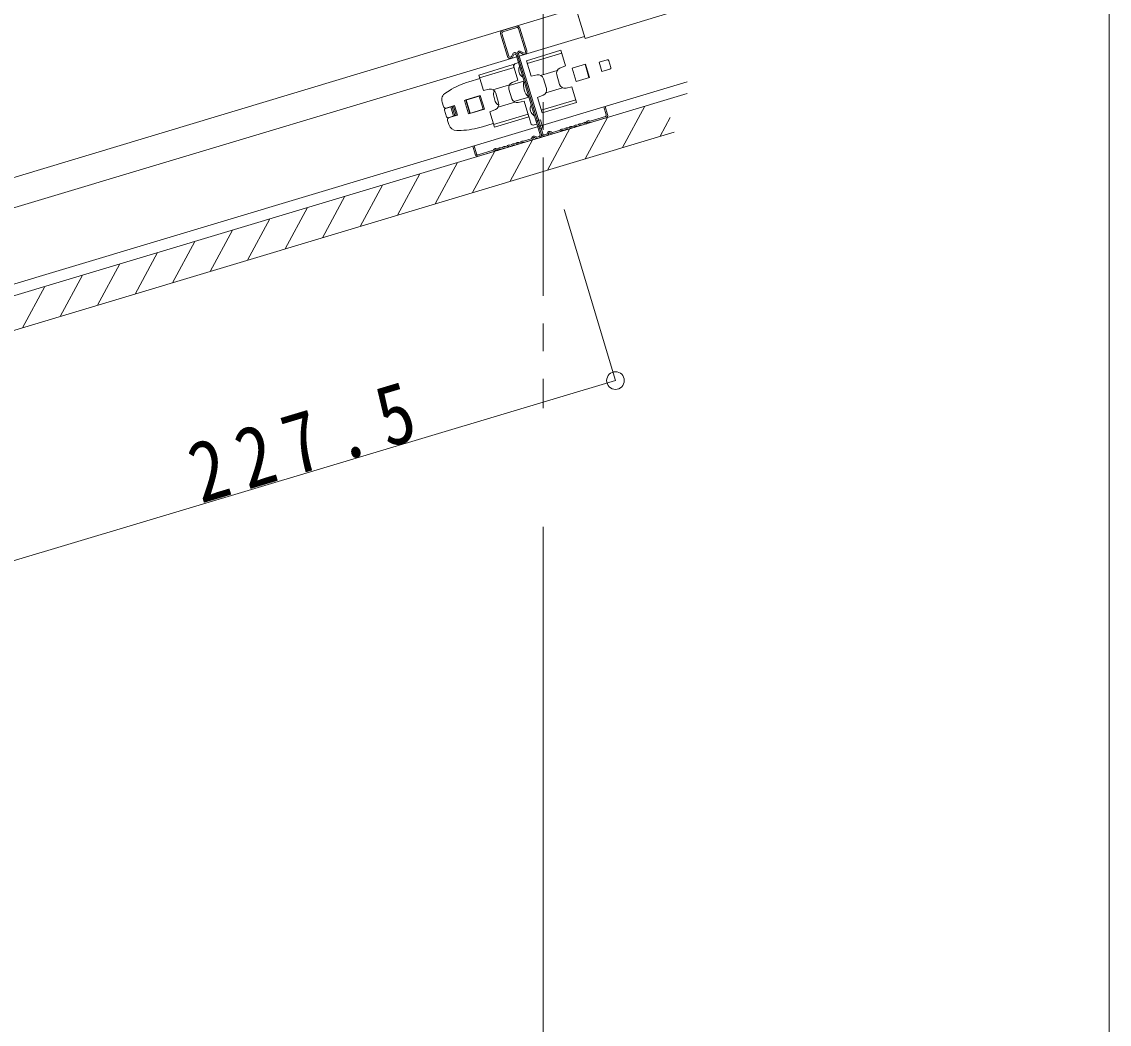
# Model space of a CAD drawing. Units: millimetres at full size, sheet at 1:10; details may follow other scales. Extents: x -2077 to 2023, y -1433 to 1417.
# Drawn here: x 1629.8 to 2022.6, y 246.9 to 608.9 of the extents above; entities that cross this region are included whole.
import ezdxf

# ---------------------------------------------------------------- set-up
doc = ezdxf.new("R2010")
doc.units = ezdxf.units.MM
doc.header["$LTSCALE"] = 10
doc.linetypes.add('CHAIN1', pattern=[8, 5, -1, 1, -1])
for name, color, linetype, lineweight in [('1-0_断面', 7, 'Continuous', 9), ('1-1_寸法', 7, 'Continuous', 9), ('1-3_ＤＨクロス', 7, 'Continuous', 9), ('F-0_図枠', 7, 'Continuous', 9)]:
    doc.layers.add(name, color=color, linetype=linetype, lineweight=lineweight)
doc.styles.add('ＭＳ ゴシック', font='')
doc.styles.get('ＭＳ ゴシック').set_extended_font_data('MS Gothic')

msp = doc.modelspace()

# ---------------------------------------------------------------- linework, layer by layer
at = {"layer": '1-0_断面', "color": 4, "linetype": 'CHAIN1'}
msp.add_line((1818.1, 1359.91), (1818.1, 469.38), dxfattribs=at)
at = {"layer": '1-0_断面'}
for p, q in [((1824.09, 633.33), (1833.26, 602.88)), ((1829.98, 613.78), (1023.92, 371.53)), ((1829.72, 614.66), (1833.26, 602.88)), ((1833.26, 602.88), (1862.71, 611.75)), ((1833.26, 602.88), (1862.71, 611.75)), ((1833.04, 603.63), (1055.34, 369.9)), ((1812.09, 594.86), (1824.54, 598.6)), ((1812.39, 593.87), (1824.84, 597.61)), ((1807.31, 593.42), (1794.86, 589.68)), ((1808.98, 587.84), (1807.31, 593.42)), ((1808.22, 593.87), (1809.17, 594.16)), ((1812.09, 594.86), (1813.77, 589.28)), ((1828.57, 592.16), (1833.46, 593.63)), ((1833.24, 593.56), (1834.68, 588.77)), ((1833.36, 593.6), (1834.8, 588.81)), ((1833.46, 593.63), (1834.9, 588.84)), ((1841.24, 595.18), (1838.36, 594.32)), ((1838.36, 594.32), (1839.37, 590.96)), ((1841.86, 594.85), (1842.58, 592.45)), ((1796.53, 584.1), (1794.86, 589.68)), ((1807.6, 592.43), (1795.15, 588.69)), ((1813.77, 589.28), (1815.91, 589.72)), ((1817.21, 589.55), (1823.2, 591.35)), ((1823.02, 589.78), (1824.07, 586.3)), ((1830.01, 587.37), (1828.57, 592.16)), ((1842.24, 591.83), (1839.37, 590.96)), ((1870.19, 587.23), (1062.94, 344.62)), ((1791.33, 587.23), (1795.24, 588.4)), ((1805.97, 586.17), (1799.97, 584.37)), ((1805.81, 585.84), (1811.19, 587.45)), ((1808.98, 587.84), (1806.96, 587.03)), ((1818.23, 588.34), (1819.28, 584.86)), ((1834.9, 588.84), (1830.01, 587.37)), ((946.27, 305.38), (1870.19, 583.05)), ((1782.93, 583.24), (1784.18, 584.01)), ((1795.42, 582.25), (1790.15, 580.66)), ((1795.05, 582.08), (1790.16, 580.61)), ((1796.49, 577.29), (1795.05, 582.08)), ((1796.89, 577.36), (1795.42, 582.25)), ((1796.53, 584.1), (1798.67, 584.54)), ((1800.27, 582.09), (1800.85, 580.17)), ((1800.99, 583.16), (1802.04, 579.68)), ((1805.78, 584.6), (1806.83, 581.11)), ((1807.54, 580.09), (1812.91, 581.71)), ((1816.08, 581.61), (1818.1, 582.42)), ((1816.08, 581.61), (1817.75, 576.03)), ((1819.09, 583.28), (1825.09, 585.08)), ((1781.63, 579.82), (1782.09, 578.29)), ((1782.82, 577.62), (1785.69, 578.49)), ((1783.09, 577.76), (1786.15, 578.68)), ((1784.73, 578.2), (1785.74, 574.85)), ((1785.21, 578.34), (1786.22, 574.99)), ((1785.69, 578.49), (1786.7, 575.13)), ((1786.15, 578.68), (1787.19, 575.23)), ((1789.67, 580.52), (1790.15, 580.66)), ((1791.14, 575.63), (1789.67, 580.52)), ((1790.15, 580.66), (1791.62, 575.78)), ((1790.16, 580.61), (1791.6, 575.83)), ((1790.38, 580.68), (1791.82, 575.89)), ((1791.62, 575.78), (1796.89, 577.36)), ((1807.85, 579.9), (1801.86, 578.1)), ((1811.29, 580.18), (1809.15, 579.73)), ((1811.29, 580.18), (1812.97, 574.59)), ((1817.46, 577.02), (1829.91, 580.76)), ((1817.75, 576.03), (1830.2, 579.77)), ((1846.84, 563.5), (1854.88, 578.45)), ((1782.48, 577), (1783.2, 574.61)), ((1783.82, 574.27), (1786.7, 575.13)), ((1784.13, 574.31), (1787.19, 575.23)), ((1791.62, 575.78), (1791.14, 575.63)), ((1791.6, 575.83), (1796.49, 577.29)), ((1798.84, 576.43), (1800.86, 577.24)), ((1798.84, 576.43), (1800.52, 570.85)), ((1812.67, 575.58), (1800.22, 571.84)), ((1812.97, 574.59), (1800.52, 570.85)), ((1812.58, 575.87), (1813.65, 572.32)), ((1815.53, 572.99), (1817.16, 573.48)), ((1833.29, 559.43), (1841.33, 574.38)), ((1860.38, 567.57), (1864.01, 574.32)), ((1784.05, 571.78), (1783.59, 573.31)), ((1787.01, 569.65), (1788.49, 569.69)), ((1796.22, 570.95), (1800.13, 572.12)), ((1814.89, 571.65), (1815.85, 571.94)), ((1819.75, 555.36), (1827.79, 570.31)), ((-73.06, -13.5), (1865.42, 569.09)), ((1806.21, 551.29), (1814.25, 566.24)), ((1792.66, 547.22), (1800.7, 562.17)), ((1779.12, 543.15), (1787.16, 558.1)), ((1765.58, 539.08), (1773.61, 554.03)), ((1752.03, 535.01), (1760.07, 549.96)), ((1738.49, 530.94), (1746.53, 545.89)), ((1724.94, 526.87), (1732.98, 541.82)), ((1711.4, 522.8), (1719.44, 537.74)), ((1697.86, 518.73), (1705.9, 533.67)), ((1684.31, 514.66), (1692.35, 529.6)), ((1670.77, 510.59), (1678.81, 525.53)), ((1657.23, 506.52), (1665.26, 521.46)), ((1643.68, 502.45), (1651.72, 517.39)), ((1630.14, 498.38), (1638.18, 513.32))]:
    msp.add_line(p, q, dxfattribs=at)
for points in [[(1824.54, 598.6), (1826.22, 593.02), (1824.2, 592.21)], [(1830.2, 579.77), (1828.53, 585.36), (1826.39, 584.91)], [(1816.4, 570.12), (1818.03, 570.61), (1817.16, 573.48)]]:
    msp.add_lwpolyline(points, dxfattribs=at)
for centre, radius, start, end in [((1808.5, 592.91), 1, 106.7275, 196.7275), ((1841.38, 594.7), 0.5, 16.7275, 106.7275), ((1812.19, 591.41), 2.9, 153.1247, 240.3303), ((1816.32, 587.76), 2, 16.7275, 101.7275), ((1824.94, 590.35), 2, 111.7275, 196.7275), ((1842.1, 592.31), 0.5, 286.7275, 16.7275), ((1799.96, 558.5), 30, 106.7275, 121.7275), ((1807.7, 585.17), 2, 111.7275, 196.7275), ((1817.05, 586.09), 6.03, 166.8647, 226.5903), ((1825.98, 586.87), 2, 196.7275, 281.7275), ((1784.51, 580.69), 3, 121.7275, 196.7275), ((1799.08, 582.58), 2, 16.7275, 101.7275), ((1802.19, 582.66), 2, 142.5042, 196.7275), ((1817.36, 584.28), 2, 291.7275, 16.7275), ((1782.86, 578.52), 0.8, 196.7275, 286.7275), ((1782.96, 577.14), 0.5, 106.7275, 196.7275), ((1802.76, 580.75), 2, 196.7275, 250.9507), ((1800.12, 579.1), 2, 291.7275, 16.7275), ((1808.74, 581.69), 2, 196.7275, 281.7275), ((1816.36, 577.52), 2.9, 153.1247, 240.3303), ((1783.68, 574.75), 0.5, 196.7275, 286.7275), ((1784.36, 573.54), 0.8, 106.7275, 196.7275), ((1786.92, 572.65), 3, 196.7275, 271.7275), ((1787.58, 599.68), 30, 271.7275, 286.7275), ((1814.6, 572.61), 1, 196.7275, 286.7275)]:
    msp.add_arc(centre, radius, start, end, dxfattribs=at)
at = {"layer": '1-1_寸法'}
for p, q in [((1844.25, 479.35), (1825.77, 541.07)), ((1626.31, 414.09), (1844.25, 479.35)), ((1818.1, -101.97), (1818.1, 426.55))]:
    msp.add_line(p, q, dxfattribs=at)
msp.add_circle((1844.25, 479.35), 3.19, dxfattribs=at)
at = {"layer": '1-3_ＤＨクロス'}
for p, q in [((1803.43, 605.8), (1808.5, 607.32)), ((1803.57, 605.32), (1808.65, 606.84)), ((1811.75, 598.27), (1809.27, 606.51)), ((1809.75, 606.65), (1812.22, 598.42)), ((1802.76, 604.55), (1805.23, 596.32)), ((1805.71, 596.46), (1803.24, 604.7)), ((1806.64, 596.39), (1807.14, 597.31)), ((1807.07, 596.13), (1807.58, 597.08)), ((1808.32, 597), (1817, 568.11)), ((1808.79, 597.15), (1817.48, 568.25)), ((1809.27, 597.29), (1817.96, 568.4)), ((1810.79, 597.25), (1809.85, 597.76)), ((1811.01, 597.7), (1810.08, 598.2)), ((1809.09, 596.16), (1817.48, 568.25)), ((1840.56, 578.32), (1840.08, 578.18)), ((1840.08, 578.18), (1840.94, 575.3)), ((1841.42, 575.45), (1840.56, 578.32)), ((1840.61, 574.68), (1835.12, 573.03)), ((1840.75, 574.2), (1835.27, 572.55)), ((1821.5, 568.94), (1824.26, 569.77)), ((1825.89, 570.26), (1825.35, 570.1)), ((1825.49, 569.62), (1826.04, 569.78)), ((1827.52, 570.75), (1826.97, 570.59)), ((1827.12, 570.11), (1827.66, 570.27)), ((1829.15, 571.24), (1828.6, 571.07)), ((1828.75, 570.6), (1829.29, 570.76)), ((1830.78, 571.73), (1830.23, 571.56)), ((1830.37, 571.08), (1830.92, 571.25)), ((1832.4, 572.22), (1831.86, 572.05)), ((1832, 571.57), (1832.55, 571.74)), ((1833.49, 572.54), (1833.64, 572.59)), ((1833.63, 572.06), (1833.79, 572.11)), ((1833.76, 572.69), (1833.85, 572.86)), ((1834.29, 572.62), (1834.2, 572.45)), ((1834.56, 572.7), (1834.73, 572.61)), ((1834.8, 573.14), (1834.97, 573.05)), ((1813.74, 566.61), (1810.98, 565.78)), ((1811.13, 565.3), (1813.87, 566.13)), ((1813.99, 566.83), (1814.09, 567.06)), ((1814.55, 566.86), (1814.45, 566.64)), ((1815.14, 567.03), (1815.34, 566.9)), ((1815.61, 567.32), (1815.41, 567.45)), ((1816.66, 567.49), (1815.95, 567.27)), ((1816.09, 566.79), (1816.81, 567.01)), ((1818.58, 568.06), (1819.3, 568.28)), ((1819.44, 567.8), (1818.72, 567.58)), ((1819.55, 568.5), (1819.64, 568.73)), ((1820.1, 568.53), (1820.01, 568.31)), ((1820.69, 568.7), (1820.89, 568.57)), ((1821.17, 568.99), (1820.97, 569.12)), ((1824.41, 569.29), (1821.66, 568.47)), ((1792.67, 563.93), (1793.15, 564.07)), ((1793.54, 561.06), (1792.67, 563.93)), ((1793.15, 564.07), (1794.02, 561.2)), ((1794.64, 560.87), (1800.12, 562.52)), ((1794.78, 560.39), (1800.27, 562.04)), ((1800.33, 562.78), (1800.24, 562.61)), ((1800.77, 562.54), (1800.68, 562.38)), ((1801.04, 562.63), (1801.21, 562.54)), ((1801.45, 562.98), (1801.28, 563.07)), ((1801.76, 563.01), (1801.6, 562.96)), ((1801.9, 562.53), (1801.75, 562.48)), ((1802.84, 563.33), (1803.39, 563.5)), ((1802.99, 562.85), (1803.53, 563.02)), ((1804.47, 563.82), (1805.01, 563.99)), ((1805.16, 563.51), (1804.61, 563.34)), ((1806.1, 564.31), (1806.64, 564.47)), ((1806.79, 564), (1806.24, 563.83)), ((1807.73, 564.8), (1808.27, 564.96)), ((1807.87, 564.32), (1808.41, 564.48)), ((1809.35, 565.29), (1809.9, 565.45)), ((1810.04, 564.97), (1809.5, 564.81))]:
    msp.add_line(p, q, dxfattribs=at)
for centre, radius, start, end in [((1803.72, 604.84), 1, 106.7275, 196.7275), ((1803.72, 604.84), 0.5, 106.7275, 196.7275), ((1808.79, 606.37), 1, 16.7275, 106.7275), ((1808.79, 606.37), 0.5, 16.7275, 106.7275), ((1807.93, 596.89), 0.9, 16.7275, 151.7275), ((1807.93, 596.89), 0.4, 16.7275, 151.7275), ((1809.66, 597.41), 0.9, 61.7275, 196.7275), ((1809.66, 597.41), 0.4, 61.7275, 196.7275), ((1811.27, 598.13), 1, 241.7275, 16.7275), ((1811.27, 598.13), 0.5, 238.8795, 16.7275), ((1806.19, 596.6), 1, 196.7275, 331.7275), ((1806.19, 596.6), 0.5, 196.7275, 334.5754), ((1840.46, 575.16), 0.5, 286.7275, 16.7275), ((1840.46, 575.16), 1, 286.7275, 16.7275), ((1824.21, 569.96), 0.2, 286.7275, 325.6699), ((1824.95, 569.45), 0.7, 67.785, 145.6699), ((1824.21, 569.96), 0.7, 286.7275, 325.6699), ((1824.95, 569.45), 0.2, 69.8576, 145.6699), ((1825.29, 570.29), 0.7, 247.785, 286.7275), ((1825.29, 570.29), 0.2, 247.785, 286.7275), ((1825.83, 570.45), 0.2, 286.7275, 325.6699), ((1826.58, 569.94), 0.7, 67.785, 145.6699), ((1825.83, 570.45), 0.7, 286.7275, 325.6699), ((1826.58, 569.94), 0.2, 69.8576, 145.6699), ((1826.92, 570.78), 0.7, 247.785, 286.7275), ((1826.92, 570.78), 0.2, 247.785, 286.7275), ((1827.46, 570.94), 0.2, 286.7275, 325.6699), ((1828.21, 570.43), 0.7, 67.785, 145.6699), ((1827.46, 570.94), 0.7, 286.7275, 325.6699), ((1828.21, 570.43), 0.2, 69.8576, 145.6699), ((1828.55, 571.27), 0.7, 247.785, 286.7275), ((1828.55, 571.27), 0.2, 247.785, 286.7275), ((1829.09, 571.43), 0.2, 286.7275, 325.6699), ((1829.83, 570.92), 0.7, 67.785, 145.6699), ((1829.09, 571.43), 0.7, 286.7275, 325.6699), ((1829.83, 570.92), 0.2, 69.8576, 145.6699), ((1830.17, 571.76), 0.7, 247.785, 286.7275), ((1830.17, 571.76), 0.2, 247.785, 286.7275), ((1830.72, 571.92), 0.2, 286.7275, 325.6699), ((1831.46, 571.41), 0.7, 67.785, 145.6699), ((1830.72, 571.92), 0.7, 286.7275, 325.6699), ((1831.46, 571.41), 0.2, 69.8576, 145.6699), ((1831.8, 572.24), 0.7, 247.785, 286.7275), ((1831.8, 572.24), 0.2, 247.785, 286.7275), ((1832.35, 572.41), 0.2, 286.7275, 325.6699), ((1833.09, 571.9), 0.7, 67.785, 145.6699), ((1832.35, 572.41), 0.7, 286.7275, 325.6699), ((1833.09, 571.9), 0.2, 67.785, 143.5974), ((1833.43, 572.73), 0.7, 247.785, 286.7275), ((1833.43, 572.73), 0.2, 247.785, 286.7275), ((1833.58, 572.78), 0.2, 286.7275, 331.7275), ((1833.58, 572.78), 0.7, 286.7275, 331.7275), ((1834.47, 572.52), 0.7, 61.7275, 151.7275), ((1834.47, 572.52), 0.2, 61.7275, 151.7275), ((1835.06, 573.23), 0.7, 241.7275, 286.7275), ((1835.06, 573.23), 0.2, 241.7275, 286.7275), ((1810.58, 565.14), 0.7, 67.785, 145.6699), ((1810.92, 565.97), 0.2, 247.785, 286.7275), ((1813.63, 566.99), 0.4, 286.7275, 336.7275), ((1813.63, 566.99), 0.9, 286.7275, 336.7275), ((1814.92, 566.7), 0.9, 56.7275, 156.7275), ((1814.92, 566.7), 0.4, 56.7275, 156.7275), ((1815.83, 567.65), 0.9, 236.7275, 286.7275), ((1815.83, 567.65), 0.4, 236.7275, 286.7275), ((1816.52, 567.97), 0.5, 286.7275, 16.7275), ((1816.52, 567.97), 1, 286.7275, 16.7275), ((1818.44, 568.54), 1, 196.7275, 286.7275), ((1818.44, 568.54), 0.5, 196.7275, 286.7275), ((1819.18, 568.66), 0.4, 286.7275, 336.7275), ((1819.18, 568.66), 0.9, 286.7275, 336.7275), ((1820.47, 568.37), 0.9, 56.7275, 156.7275), ((1820.47, 568.37), 0.4, 56.7275, 156.7275), ((1821.39, 569.32), 0.9, 236.7275, 286.7275), ((1821.39, 569.32), 0.4, 236.7275, 286.7275), ((1800.07, 562.71), 0.2, 286.7275, 331.7275), ((1800.07, 562.71), 0.7, 286.7275, 331.7275), ((1800.95, 562.45), 0.7, 61.7275, 151.7275), ((1800.95, 562.45), 0.2, 61.7275, 151.7275), ((1801.55, 563.15), 0.7, 241.7275, 286.7275), ((1801.55, 563.15), 0.2, 241.7275, 286.7275), ((1801.7, 563.2), 0.2, 286.7275, 325.6699), ((1802.44, 562.69), 0.7, 67.785, 145.6699), ((1801.7, 563.2), 0.7, 286.7275, 325.6699), ((1802.44, 562.69), 0.2, 69.8576, 145.6699), ((1802.78, 563.52), 0.7, 247.785, 286.7275), ((1802.78, 563.52), 0.2, 247.785, 286.7275), ((1803.33, 563.69), 0.2, 286.7275, 325.6699), ((1804.07, 563.18), 0.7, 67.785, 145.6699), ((1803.33, 563.69), 0.7, 286.7275, 325.6699), ((1804.07, 563.18), 0.2, 67.785, 143.5974), ((1804.41, 564.01), 0.7, 247.785, 286.7275), ((1804.41, 564.01), 0.2, 247.785, 286.7275), ((1804.96, 564.18), 0.2, 286.7275, 325.6699), ((1805.7, 563.67), 0.7, 67.785, 145.6699), ((1804.96, 564.18), 0.7, 286.7275, 325.6699), ((1805.7, 563.67), 0.2, 67.785, 143.5974), ((1806.04, 564.5), 0.7, 247.785, 286.7275), ((1806.04, 564.5), 0.2, 247.785, 286.7275), ((1806.58, 564.67), 0.2, 286.7275, 325.6699), ((1807.33, 564.16), 0.7, 67.785, 145.6699), ((1806.58, 564.67), 0.7, 286.7275, 325.6699), ((1807.33, 564.16), 0.2, 67.785, 143.5974), ((1807.67, 564.99), 0.7, 247.785, 286.7275), ((1807.67, 564.99), 0.2, 247.785, 286.7275), ((1808.21, 565.16), 0.2, 286.7275, 325.6699), ((1808.96, 564.65), 0.7, 67.785, 145.6699), ((1808.21, 565.16), 0.7, 286.7275, 325.6699), ((1808.96, 564.65), 0.2, 67.785, 143.5974), ((1809.3, 565.48), 0.7, 247.785, 286.7275), ((1809.3, 565.48), 0.2, 247.785, 286.7275), ((1809.84, 565.64), 0.2, 286.7275, 325.6699), ((1809.84, 565.64), 0.7, 286.7275, 325.6699), ((1810.58, 565.14), 0.2, 67.785, 143.5974), ((1810.92, 565.97), 0.7, 247.785, 286.7275), ((1794.49, 561.35), 1, 196.7275, 286.7275), ((1794.49, 561.35), 0.5, 196.7275, 286.7275)]:
    msp.add_arc(centre, radius, start, end, dxfattribs=at)
at = {"layer": 'F-0_図枠'}
msp.add_line((2022.57, -1432.82), (2022.57, 1417.18), dxfattribs=at)

# ---------------------------------------------------------------- texts
at = {"layer": '1-1_寸法', "insert": (1694.57, 434.53), "char_height": 21.99, "attachment_point": 7, "rotation": 16.669, "style": 'ＭＳ ゴシック'}
msp.add_mtext('\\T1.38;\\W0.85;227.5', dxfattribs=at)

doc.saveas('drawing.dxf')
